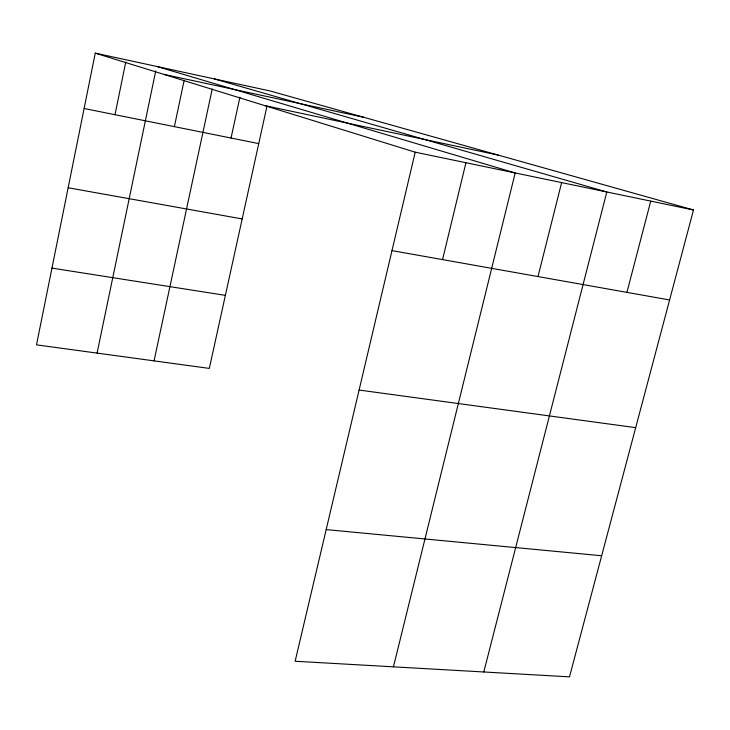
<?xml version="1.0" encoding="UTF-8"?>
<svg xmlns="http://www.w3.org/2000/svg" width="730" height="730" viewBox="0 0 730 730"><rect width="100%" height="100%" fill="white"/><g stroke="black" fill="none" stroke-linecap="round" stroke-linejoin="round"><path stroke-width="1.09" d="M95.265 53.144L415.206 152.187L295.13 661.243L569.5 676.856L693.5 209.984L270.301 91.013L95.265 53.144L36.5 344.852L209.318 368.404L266.934 106.352M114.993 114.701L125.779 62.032M97.081 353.11L155.755 70.865M174.379 126.637L184.133 80.428M154.057 360.875L212.229 88.941M231.054 138.034L239.924 97.163M442.562 259.606L465.941 162.726M393.443 666.837L515.188 172.955L156.676 66.43M538.01 276.57L561.635 182.6M483.78 671.983L606.803 191.981L214.383 78.913M626.924 292.365L650.74 201.106M326.182 529.597L601.666 555.749M359.105 390.048L635.684 427.652M51.958 268.111L225.378 295.358M68.145 187.756L242.177 218.936M391.992 250.618L669.602 299.957M84.114 108.496L258.739 143.6M415.206 152.187L693.5 209.984M264.68 105.585L498.28 155.107M163.885 74.378L363.723 117.284"/></g></svg>
